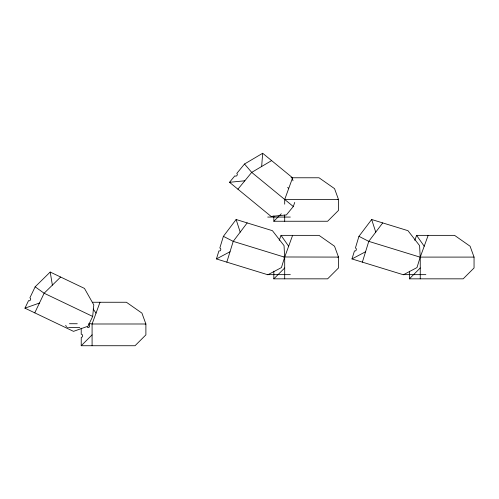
<?xml version="1.0" encoding="UTF-8"?>
<svg xmlns="http://www.w3.org/2000/svg" width="499" height="499" viewBox="0 0 499 499"><rect width="100%" height="100%" fill="white"/><g stroke="black" fill="none" stroke-linecap="round" stroke-linejoin="round"><path stroke-width="0.75" d="M261.657 166.498L262.674 153.268L292.027 177.357L292.988 180.775M92.677 316.428L93.793 304.914L84.468 288.416L50.199 272.049L35.148 286.825L29.884 297.841C31.886 298.77 29.859 301.677 28.562 300.61L24.95 308.17L73.496 331.355L87.992 326.234L92.677 316.428L44.13 293.237L35.148 286.825M65.712 325.273L66.467 326.982M216.435 258.944L218.899 250.941C220.901 251.621 221.575 248.277 219.828 248.009L223.39 236.333L236.121 219.51L272.417 230.681L284.056 245.639L284.636 257.191L281.442 267.576L267.857 274.768L216.435 258.944L230.02 251.752M226.82 262.137L233.214 241.36L247.173 222.916M351.982 258.944L354.446 250.941C356.648 251.602 356.928 248.028 355.413 248.022L358.943 236.333L371.668 219.51L407.964 230.681L419.603 245.639L420.189 257.191L416.989 267.576L403.404 274.768L351.982 258.944L365.567 251.752M362.374 262.137L368.767 241.36L382.721 222.916M262.674 153.268L244.516 164.009L236.776 173.446C238.273 174.07 236.62 177.251 234.848 175.848L229.515 182.297L271.107 216.429L286.401 214.919L293.3 206.517L294.734 202.426M100 302.257L92.09 323.994L92.09 345.732M284.698 204.172L284.698 199.513L292.614 177.775M279.24 240.312L281.043 235.36L319.023 235.36L334.542 246.232L338.503 257.097L338.503 267.969L327.631 278.835L273.826 278.835L273.826 271.225M292.614 235.36L284.698 257.097L284.698 278.835M414.788 240.312L416.596 235.36L454.57 235.36L470.095 246.232L474.05 257.097L474.05 267.969L463.178 278.835L409.38 278.835L409.38 271.225M420.252 278.835L420.252 257.097L428.161 235.36M34.755 312.854L44.13 293.237L60.635 277.032M237.917 189.196L251.708 172.386L271.612 160.603M81.218 328.186L81.218 334.286C82.859 333.925 83.439 337.318 81.25 337.361L81.218 345.732L92.09 334.866M273.826 215.924L273.826 221.25L281.299 213.778M273.826 278.835L284.698 267.969M409.38 278.835L420.252 267.969M24.95 308.17L39.446 303.043M337.823 199.631L338.503 199.513L338.503 210.378L327.631 221.25L273.826 221.25M337.823 257.216L338.503 257.097L284.018 256.979M145.209 324.113L145.889 323.994L145.889 334.866L135.023 345.732L81.218 345.732M229.515 182.297L244.809 180.794M291.067 177.775L319.023 177.775L334.542 188.641L338.503 199.513L284.698 199.513M267.732 217.065L290.324 217.065M420.252 257.097L474.05 257.097M267.732 274.65L290.324 274.65M403.286 274.65L425.878 274.65M92.29 302.257L126.409 302.257L141.934 313.129L145.889 323.994L92.09 323.994L89.371 323.514M69.436 323.714L77.258 323.745M68.662 327.556L79.815 327.6M283.956 257.104L284.636 257.191L233.214 241.36L223.39 236.333M67.409 327.413L67.926 327.519M420.189 257.191L368.767 241.36L358.943 236.333M293.3 206.517L251.708 172.386L244.516 164.009M416.596 235.36L424.206 246.232M287.705 187.281L288.653 188.641M281.043 235.36L288.653 246.232M93.188 309.049L96.045 313.129M371.668 219.51L375.747 232.141M236.121 219.51L240.194 232.141M50.199 272.049L52.383 285.135M284.698 215.038L284.698 221.25M88.541 323.826A1.921 1.36 90 0 1 89.464 326.62A1.921 1.36 90 0 1 87.306 327.063"/></g></svg>
